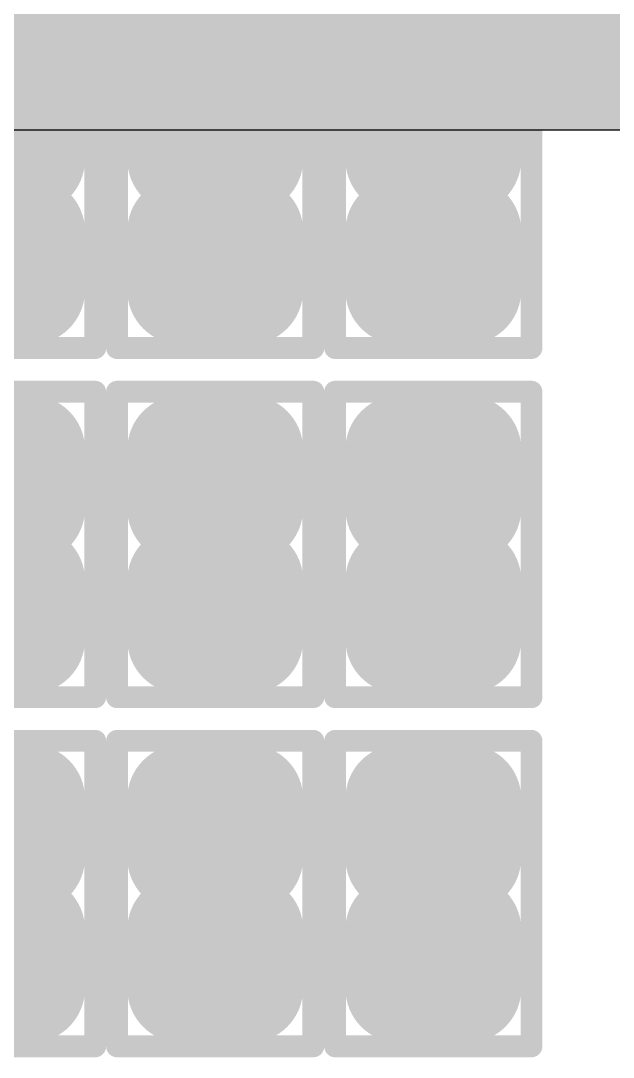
# Model space of a CAD drawing. Header units: millimetres. Extents: x 169 to 355, y 129 to 253.
# Drawn here: x 194.104 to 195.463, y 161.25 to 163.625 of the extents above; entities that cross this region are included whole.
import ezdxf

# ---------------------------------------------------------------- set-up
doc = ezdxf.new("R2010")
doc.units = ezdxf.units.MM
for name, color, linetype in [('BottomLayer', 5, 'Continuous'), ('BottomPaste', 16, 'Continuous'), ('BottomSolder', 6, 'Continuous'), ('InternalPlane1', 76, 'Continuous'), ('Mechanical1', 6, 'Continuous'), ('Mechanical15', 56, 'Continuous')]:
    doc.layers.add(name, color=color, linetype=linetype)

# ---------------------------------------------------------------- blocks, each defined once
blk = doc.blocks.new('R01005_B_849')
at = {"layer": 'BottomLayer', "const_width": 0.0225}
for points in [[(-0.2287, 0.0775, 1), (-0.2063, 0.0775, 1)], [(-0.0937, 0.0775, 1), (-0.0712, 0.0775, 1)], [(0.0712, 0.0775, 1), (0.0937, 0.0775, 1)], [(0.2063, 0.0775, 1), (0.2287, 0.0775, 1)], [(-0.2287, -0.0775, 1), (-0.2063, -0.0775, 1)], [(-0.0937, -0.0775, 1), (-0.0712, -0.0775, 1)], [(0.0712, -0.0775, 1), (0.0937, -0.0775, 1)], [(0.2063, -0.0775, 1), (0.2287, -0.0775, 1)]]:
    blk.add_lwpolyline(points, format="xyb", close=True, dxfattribs=at)
at = {"layer": 'BottomLayer'}
for points in [[(-0.0825, -0.1), (-0.0825, 0.1), (-0.2175, -0.1), (-0.2175, 0.1)], [(0.2175, -0.1), (0.2175, 0.1), (0.0825, -0.1), (0.0825, 0.1)], [(-0.06, -0.0775), (-0.06, 0.0775), (-0.24, -0.0775), (-0.24, 0.0775)], [(0.24, -0.0775), (0.24, 0.0775), (0.06, -0.0775), (0.06, 0.0775)]]:
    blk.add_solid(points, dxfattribs=at)
at = {"layer": 'BottomPaste', "const_width": 0.0225}
for points in [[(-0.2287, 0.0775, 1), (-0.2063, 0.0775, 1)], [(-0.0937, 0.0775, 1), (-0.0712, 0.0775, 1)], [(0.0712, 0.0775, 1), (0.0937, 0.0775, 1)], [(0.2063, 0.0775, 1), (0.2287, 0.0775, 1)], [(-0.2287, -0.0775, 1), (-0.2063, -0.0775, 1)], [(-0.0937, -0.0775, 1), (-0.0712, -0.0775, 1)], [(0.0712, -0.0775, 1), (0.0937, -0.0775, 1)], [(0.2063, -0.0775, 1), (0.2287, -0.0775, 1)]]:
    blk.add_lwpolyline(points, format="xyb", close=True, dxfattribs=at)
at = {"layer": 'BottomPaste'}
for points in [[(-0.0825, -0.1), (-0.0825, 0.1), (-0.2175, -0.1), (-0.2175, 0.1)], [(0.2175, -0.1), (0.2175, 0.1), (0.0825, -0.1), (0.0825, 0.1)], [(-0.06, -0.0775), (-0.06, 0.0775), (-0.24, -0.0775), (-0.24, 0.0775)], [(0.24, -0.0775), (0.24, 0.0775), (0.06, -0.0775), (0.06, 0.0775)]]:
    blk.add_solid(points, dxfattribs=at)
at = {"layer": 'BottomSolder', "const_width": 0.1241}
for points in [[(-0.2795, 0.0775, 1), (-0.1555, 0.0775, 1)], [(-0.1445, 0.0775, 1), (-0.0204, 0.0775, 1)], [(0.0204, 0.0775, 1), (0.1445, 0.0775, 1)], [(0.1555, 0.0775, 1), (0.2795, 0.0775, 1)], [(-0.2795, -0.0775, 1), (-0.1555, -0.0775, 1)], [(-0.1445, -0.0775, 1), (-0.0204, -0.0775, 1)], [(0.0204, -0.0775, 1), (0.1445, -0.0775, 1)], [(0.1555, -0.0775, 1), (0.2795, -0.0775, 1)]]:
    blk.add_lwpolyline(points, format="xyb", close=True, dxfattribs=at)
at = {"layer": 'BottomSolder'}
for points in [[(-0.0825, -0.2016), (-0.0825, 0.2016), (-0.2175, -0.2016), (-0.2175, 0.2016)], [(0.2175, -0.2016), (0.2175, 0.2016), (0.0825, -0.2016), (0.0825, 0.2016)], [(0.0416, -0.0775), (0.0416, 0.0775), (-0.3416, -0.0775), (-0.3416, 0.0775)], [(0.3416, -0.0775), (0.3416, 0.0775), (-0.0416, -0.0775), (-0.0416, 0.0775)]]:
    blk.add_solid(points, dxfattribs=at)
at = {"layer": 'Mechanical1', "const_width": 0.05}
for points in [[(-0.1999, 0.0999), (-0.1999, -0.1001)], [(-0.1999, 0.0999), (0.2001, 0.0999)], [(0.2001, 0.0999), (0.2001, -0.1001)], [(-0.1999, -0.1001), (0.2001, -0.1001)]]:
    blk.add_lwpolyline(points, dxfattribs=at)
at = {"layer": 'Mechanical1', "const_width": 0.025}
for points in [[(-0.2124, 0.0999, 1), (-0.1874, 0.0999, 1)], [(-0.2124, 0.0999, 1), (-0.1874, 0.0999, 1)], [(0.1876, 0.0999, 1), (0.2126, 0.0999, 1)], [(0.1876, 0.0999, 1), (0.2126, 0.0999, 1)], [(-0.2124, -0.1001, 1), (-0.1874, -0.1001, 1)], [(-0.2124, -0.1001, 1), (-0.1874, -0.1001, 1)], [(0.1876, -0.1001, 1), (0.2126, -0.1001, 1)], [(0.1876, -0.1001, 1), (0.2126, -0.1001, 1)]]:
    blk.add_lwpolyline(points, format="xyb", close=True, dxfattribs=at)
at = {"layer": 'Mechanical15', "const_width": 0.05}
for points in [[(-0.35, 0.225), (-0.35, -0.225)], [(-0.35, 0.225), (0.35, 0.225)], [(0.35, 0.225), (0.35, -0.225)], [(0, 0.125), (0, -0.125)], [(-0.15, 0), (0.15, 0)], [(-0.35, -0.225), (0.35, -0.225)]]:
    blk.add_lwpolyline(points, dxfattribs=at)
at = {"layer": 'Mechanical15', "const_width": 0.025}
for points in [[(-0.3625, 0.225, 1), (-0.3375, 0.225, 1)], [(-0.3625, 0.225, 1), (-0.3375, 0.225, 1)], [(0.3375, 0.225, 1), (0.3625, 0.225, 1)], [(0.3375, 0.225, 1), (0.3625, 0.225, 1)], [(-0.0125, 0.125, 1), (0.0125, 0.125, 1)], [(-0.1625, 0, 1), (-0.1375, 0, 1)], [(0.1375, 0, 1), (0.1625, 0, 1)], [(-0.0125, -0.125, 1), (0.0125, -0.125, 1)], [(-0.3625, -0.225, 1), (-0.3375, -0.225, 1)], [(-0.3625, -0.225, 1), (-0.3375, -0.225, 1)], [(0.3375, -0.225, 1), (0.3625, -0.225, 1)], [(0.3375, -0.225, 1), (0.3625, -0.225, 1)]]:
    blk.add_lwpolyline(points, format="xyb", close=True, dxfattribs=at)
blk = doc.blocks.new('R01005_B_857')
at = {"layer": 'BottomLayer', "const_width": 0.0225}
for points in [[(-0.2287, 0.0775, 1), (-0.2063, 0.0775, 1)], [(-0.0937, 0.0775, 1), (-0.0712, 0.0775, 1)], [(0.0712, 0.0775, 1), (0.0937, 0.0775, 1)], [(0.2063, 0.0775, 1), (0.2287, 0.0775, 1)], [(-0.2287, -0.0775, 1), (-0.2063, -0.0775, 1)], [(-0.0937, -0.0775, 1), (-0.0712, -0.0775, 1)], [(0.0712, -0.0775, 1), (0.0937, -0.0775, 1)], [(0.2063, -0.0775, 1), (0.2287, -0.0775, 1)]]:
    blk.add_lwpolyline(points, format="xyb", close=True, dxfattribs=at)
at = {"layer": 'BottomLayer'}
for points in [[(-0.0825, -0.1), (-0.0825, 0.1), (-0.2175, -0.1), (-0.2175, 0.1)], [(0.2175, -0.1), (0.2175, 0.1), (0.0825, -0.1), (0.0825, 0.1)], [(-0.06, -0.0775), (-0.06, 0.0775), (-0.24, -0.0775), (-0.24, 0.0775)], [(0.24, -0.0775), (0.24, 0.0775), (0.06, -0.0775), (0.06, 0.0775)]]:
    blk.add_solid(points, dxfattribs=at)
at = {"layer": 'BottomPaste', "const_width": 0.0225}
for points in [[(-0.2287, 0.0775, 1), (-0.2063, 0.0775, 1)], [(-0.0937, 0.0775, 1), (-0.0712, 0.0775, 1)], [(0.0712, 0.0775, 1), (0.0937, 0.0775, 1)], [(0.2063, 0.0775, 1), (0.2287, 0.0775, 1)], [(-0.2287, -0.0775, 1), (-0.2063, -0.0775, 1)], [(-0.0937, -0.0775, 1), (-0.0712, -0.0775, 1)], [(0.0712, -0.0775, 1), (0.0937, -0.0775, 1)], [(0.2063, -0.0775, 1), (0.2287, -0.0775, 1)]]:
    blk.add_lwpolyline(points, format="xyb", close=True, dxfattribs=at)
at = {"layer": 'BottomPaste'}
for points in [[(-0.0825, -0.1), (-0.0825, 0.1), (-0.2175, -0.1), (-0.2175, 0.1)], [(0.2175, -0.1), (0.2175, 0.1), (0.0825, -0.1), (0.0825, 0.1)], [(-0.06, -0.0775), (-0.06, 0.0775), (-0.24, -0.0775), (-0.24, 0.0775)], [(0.24, -0.0775), (0.24, 0.0775), (0.06, -0.0775), (0.06, 0.0775)]]:
    blk.add_solid(points, dxfattribs=at)
at = {"layer": 'BottomSolder', "const_width": 0.1241}
for points in [[(-0.2795, 0.0775, 1), (-0.1555, 0.0775, 1)], [(-0.1445, 0.0775, 1), (-0.0204, 0.0775, 1)], [(0.0204, 0.0775, 1), (0.1445, 0.0775, 1)], [(0.1555, 0.0775, 1), (0.2795, 0.0775, 1)], [(-0.2795, -0.0775, 1), (-0.1555, -0.0775, 1)], [(-0.1445, -0.0775, 1), (-0.0204, -0.0775, 1)], [(0.0204, -0.0775, 1), (0.1445, -0.0775, 1)], [(0.1555, -0.0775, 1), (0.2795, -0.0775, 1)]]:
    blk.add_lwpolyline(points, format="xyb", close=True, dxfattribs=at)
at = {"layer": 'BottomSolder'}
for points in [[(-0.0825, -0.2016), (-0.0825, 0.2016), (-0.2175, -0.2016), (-0.2175, 0.2016)], [(0.2175, -0.2016), (0.2175, 0.2016), (0.0825, -0.2016), (0.0825, 0.2016)], [(0.0416, -0.0775), (0.0416, 0.0775), (-0.3416, -0.0775), (-0.3416, 0.0775)], [(0.3416, -0.0775), (0.3416, 0.0775), (-0.0416, -0.0775), (-0.0416, 0.0775)]]:
    blk.add_solid(points, dxfattribs=at)
at = {"layer": 'Mechanical1', "const_width": 0.05}
for points in [[(-0.1999, 0.0999), (-0.1999, -0.1001)], [(-0.1999, 0.0999), (0.2001, 0.0999)], [(0.2001, 0.0999), (0.2001, -0.1001)], [(-0.1999, -0.1001), (0.2001, -0.1001)]]:
    blk.add_lwpolyline(points, dxfattribs=at)
at = {"layer": 'Mechanical1', "const_width": 0.025}
for points in [[(-0.2124, 0.0999, 1), (-0.1874, 0.0999, 1)], [(-0.2124, 0.0999, 1), (-0.1874, 0.0999, 1)], [(0.1876, 0.0999, 1), (0.2126, 0.0999, 1)], [(0.1876, 0.0999, 1), (0.2126, 0.0999, 1)], [(-0.2124, -0.1001, 1), (-0.1874, -0.1001, 1)], [(-0.2124, -0.1001, 1), (-0.1874, -0.1001, 1)], [(0.1876, -0.1001, 1), (0.2126, -0.1001, 1)], [(0.1876, -0.1001, 1), (0.2126, -0.1001, 1)]]:
    blk.add_lwpolyline(points, format="xyb", close=True, dxfattribs=at)
at = {"layer": 'Mechanical15', "const_width": 0.05}
for points in [[(-0.35, 0.225), (-0.35, -0.225)], [(-0.35, 0.225), (0.35, 0.225)], [(0.35, 0.225), (0.35, -0.225)], [(0, 0.125), (0, -0.125)], [(-0.15, 0), (0.15, 0)], [(-0.35, -0.225), (0.35, -0.225)]]:
    blk.add_lwpolyline(points, dxfattribs=at)
at = {"layer": 'Mechanical15', "const_width": 0.025}
for points in [[(-0.3625, 0.225, 1), (-0.3375, 0.225, 1)], [(-0.3625, 0.225, 1), (-0.3375, 0.225, 1)], [(0.3375, 0.225, 1), (0.3625, 0.225, 1)], [(0.3375, 0.225, 1), (0.3625, 0.225, 1)], [(-0.0125, 0.125, 1), (0.0125, 0.125, 1)], [(-0.1625, 0, 1), (-0.1375, 0, 1)], [(0.1375, 0, 1), (0.1625, 0, 1)], [(-0.0125, -0.125, 1), (0.0125, -0.125, 1)], [(-0.3625, -0.225, 1), (-0.3375, -0.225, 1)], [(-0.3625, -0.225, 1), (-0.3375, -0.225, 1)], [(0.3375, -0.225, 1), (0.3625, -0.225, 1)], [(0.3375, -0.225, 1), (0.3625, -0.225, 1)]]:
    blk.add_lwpolyline(points, format="xyb", close=True, dxfattribs=at)
blk = doc.blocks.new('R01005_B_873')
at = {"layer": 'BottomLayer', "const_width": 0.0225}
for points in [[(-0.2287, 0.0775, 1), (-0.2063, 0.0775, 1)], [(-0.0937, 0.0775, 1), (-0.0712, 0.0775, 1)], [(0.0712, 0.0775, 1), (0.0937, 0.0775, 1)], [(0.2063, 0.0775, 1), (0.2287, 0.0775, 1)], [(-0.2287, -0.0775, 1), (-0.2063, -0.0775, 1)], [(-0.0937, -0.0775, 1), (-0.0712, -0.0775, 1)], [(0.0712, -0.0775, 1), (0.0937, -0.0775, 1)], [(0.2063, -0.0775, 1), (0.2287, -0.0775, 1)]]:
    blk.add_lwpolyline(points, format="xyb", close=True, dxfattribs=at)
at = {"layer": 'BottomLayer'}
for points in [[(-0.0825, -0.1), (-0.0825, 0.1), (-0.2175, -0.1), (-0.2175, 0.1)], [(0.2175, -0.1), (0.2175, 0.1), (0.0825, -0.1), (0.0825, 0.1)], [(-0.06, -0.0775), (-0.06, 0.0775), (-0.24, -0.0775), (-0.24, 0.0775)], [(0.24, -0.0775), (0.24, 0.0775), (0.06, -0.0775), (0.06, 0.0775)]]:
    blk.add_solid(points, dxfattribs=at)
at = {"layer": 'BottomPaste', "const_width": 0.0225}
for points in [[(-0.2287, 0.0775, 1), (-0.2063, 0.0775, 1)], [(-0.0937, 0.0775, 1), (-0.0712, 0.0775, 1)], [(0.0712, 0.0775, 1), (0.0937, 0.0775, 1)], [(0.2063, 0.0775, 1), (0.2287, 0.0775, 1)], [(-0.2287, -0.0775, 1), (-0.2063, -0.0775, 1)], [(-0.0937, -0.0775, 1), (-0.0712, -0.0775, 1)], [(0.0712, -0.0775, 1), (0.0937, -0.0775, 1)], [(0.2063, -0.0775, 1), (0.2287, -0.0775, 1)]]:
    blk.add_lwpolyline(points, format="xyb", close=True, dxfattribs=at)
at = {"layer": 'BottomPaste'}
for points in [[(-0.0825, -0.1), (-0.0825, 0.1), (-0.2175, -0.1), (-0.2175, 0.1)], [(0.2175, -0.1), (0.2175, 0.1), (0.0825, -0.1), (0.0825, 0.1)], [(-0.06, -0.0775), (-0.06, 0.0775), (-0.24, -0.0775), (-0.24, 0.0775)], [(0.24, -0.0775), (0.24, 0.0775), (0.06, -0.0775), (0.06, 0.0775)]]:
    blk.add_solid(points, dxfattribs=at)
at = {"layer": 'BottomSolder', "const_width": 0.1241}
for points in [[(-0.2795, 0.0775, 1), (-0.1555, 0.0775, 1)], [(-0.1445, 0.0775, 1), (-0.0204, 0.0775, 1)], [(0.0204, 0.0775, 1), (0.1445, 0.0775, 1)], [(0.1555, 0.0775, 1), (0.2795, 0.0775, 1)], [(-0.2795, -0.0775, 1), (-0.1555, -0.0775, 1)], [(-0.1445, -0.0775, 1), (-0.0204, -0.0775, 1)], [(0.0204, -0.0775, 1), (0.1445, -0.0775, 1)], [(0.1555, -0.0775, 1), (0.2795, -0.0775, 1)]]:
    blk.add_lwpolyline(points, format="xyb", close=True, dxfattribs=at)
at = {"layer": 'BottomSolder'}
for points in [[(-0.0825, -0.2016), (-0.0825, 0.2016), (-0.2175, -0.2016), (-0.2175, 0.2016)], [(0.2175, -0.2016), (0.2175, 0.2016), (0.0825, -0.2016), (0.0825, 0.2016)], [(0.0416, -0.0775), (0.0416, 0.0775), (-0.3416, -0.0775), (-0.3416, 0.0775)], [(0.3416, -0.0775), (0.3416, 0.0775), (-0.0416, -0.0775), (-0.0416, 0.0775)]]:
    blk.add_solid(points, dxfattribs=at)
at = {"layer": 'Mechanical1', "const_width": 0.05}
for points in [[(-0.1999, 0.0999), (-0.1999, -0.1001)], [(-0.1999, 0.0999), (0.2001, 0.0999)], [(0.2001, 0.0999), (0.2001, -0.1001)], [(-0.1999, -0.1001), (0.2001, -0.1001)]]:
    blk.add_lwpolyline(points, dxfattribs=at)
at = {"layer": 'Mechanical1', "const_width": 0.025}
for points in [[(-0.2124, 0.0999, 1), (-0.1874, 0.0999, 1)], [(-0.2124, 0.0999, 1), (-0.1874, 0.0999, 1)], [(0.1876, 0.0999, 1), (0.2126, 0.0999, 1)], [(0.1876, 0.0999, 1), (0.2126, 0.0999, 1)], [(-0.2124, -0.1001, 1), (-0.1874, -0.1001, 1)], [(-0.2124, -0.1001, 1), (-0.1874, -0.1001, 1)], [(0.1876, -0.1001, 1), (0.2126, -0.1001, 1)], [(0.1876, -0.1001, 1), (0.2126, -0.1001, 1)]]:
    blk.add_lwpolyline(points, format="xyb", close=True, dxfattribs=at)
at = {"layer": 'Mechanical15', "const_width": 0.05}
for points in [[(-0.35, 0.225), (-0.35, -0.225)], [(-0.35, 0.225), (0.35, 0.225)], [(0.35, 0.225), (0.35, -0.225)], [(0, 0.125), (0, -0.125)], [(-0.15, 0), (0.15, 0)], [(-0.35, -0.225), (0.35, -0.225)]]:
    blk.add_lwpolyline(points, dxfattribs=at)
at = {"layer": 'Mechanical15', "const_width": 0.025}
for points in [[(-0.3625, 0.225, 1), (-0.3375, 0.225, 1)], [(-0.3625, 0.225, 1), (-0.3375, 0.225, 1)], [(0.3375, 0.225, 1), (0.3625, 0.225, 1)], [(0.3375, 0.225, 1), (0.3625, 0.225, 1)], [(-0.0125, 0.125, 1), (0.0125, 0.125, 1)], [(-0.1625, 0, 1), (-0.1375, 0, 1)], [(0.1375, 0, 1), (0.1625, 0, 1)], [(-0.0125, -0.125, 1), (0.0125, -0.125, 1)], [(-0.3625, -0.225, 1), (-0.3375, -0.225, 1)], [(-0.3625, -0.225, 1), (-0.3375, -0.225, 1)], [(0.3375, -0.225, 1), (0.3625, -0.225, 1)], [(0.3375, -0.225, 1), (0.3625, -0.225, 1)]]:
    blk.add_lwpolyline(points, format="xyb", close=True, dxfattribs=at)
blk = doc.blocks.new('R01005_B_905')
at = {"layer": 'BottomLayer', "const_width": 0.0225}
for points in [[(-0.2287, 0.0775, 1), (-0.2063, 0.0775, 1)], [(-0.0937, 0.0775, 1), (-0.0712, 0.0775, 1)], [(0.0712, 0.0775, 1), (0.0937, 0.0775, 1)], [(0.2063, 0.0775, 1), (0.2287, 0.0775, 1)], [(-0.2287, -0.0775, 1), (-0.2063, -0.0775, 1)], [(-0.0937, -0.0775, 1), (-0.0712, -0.0775, 1)], [(0.0712, -0.0775, 1), (0.0937, -0.0775, 1)], [(0.2063, -0.0775, 1), (0.2287, -0.0775, 1)]]:
    blk.add_lwpolyline(points, format="xyb", close=True, dxfattribs=at)
at = {"layer": 'BottomLayer'}
for points in [[(-0.0825, -0.1), (-0.0825, 0.1), (-0.2175, -0.1), (-0.2175, 0.1)], [(0.2175, -0.1), (0.2175, 0.1), (0.0825, -0.1), (0.0825, 0.1)], [(-0.06, -0.0775), (-0.06, 0.0775), (-0.24, -0.0775), (-0.24, 0.0775)], [(0.24, -0.0775), (0.24, 0.0775), (0.06, -0.0775), (0.06, 0.0775)]]:
    blk.add_solid(points, dxfattribs=at)
at = {"layer": 'BottomPaste', "const_width": 0.0225}
for points in [[(-0.2287, 0.0775, 1), (-0.2063, 0.0775, 1)], [(-0.0937, 0.0775, 1), (-0.0712, 0.0775, 1)], [(0.0712, 0.0775, 1), (0.0937, 0.0775, 1)], [(0.2063, 0.0775, 1), (0.2287, 0.0775, 1)], [(-0.2287, -0.0775, 1), (-0.2063, -0.0775, 1)], [(-0.0937, -0.0775, 1), (-0.0712, -0.0775, 1)], [(0.0712, -0.0775, 1), (0.0937, -0.0775, 1)], [(0.2063, -0.0775, 1), (0.2287, -0.0775, 1)]]:
    blk.add_lwpolyline(points, format="xyb", close=True, dxfattribs=at)
at = {"layer": 'BottomPaste'}
for points in [[(-0.0825, -0.1), (-0.0825, 0.1), (-0.2175, -0.1), (-0.2175, 0.1)], [(0.2175, -0.1), (0.2175, 0.1), (0.0825, -0.1), (0.0825, 0.1)], [(-0.06, -0.0775), (-0.06, 0.0775), (-0.24, -0.0775), (-0.24, 0.0775)], [(0.24, -0.0775), (0.24, 0.0775), (0.06, -0.0775), (0.06, 0.0775)]]:
    blk.add_solid(points, dxfattribs=at)
at = {"layer": 'BottomSolder', "const_width": 0.1241}
for points in [[(-0.2795, 0.0775, 1), (-0.1555, 0.0775, 1)], [(-0.1445, 0.0775, 1), (-0.0204, 0.0775, 1)], [(0.0204, 0.0775, 1), (0.1445, 0.0775, 1)], [(0.1555, 0.0775, 1), (0.2795, 0.0775, 1)], [(-0.2795, -0.0775, 1), (-0.1555, -0.0775, 1)], [(-0.1445, -0.0775, 1), (-0.0204, -0.0775, 1)], [(0.0204, -0.0775, 1), (0.1445, -0.0775, 1)], [(0.1555, -0.0775, 1), (0.2795, -0.0775, 1)]]:
    blk.add_lwpolyline(points, format="xyb", close=True, dxfattribs=at)
at = {"layer": 'BottomSolder'}
for points in [[(-0.0825, -0.2016), (-0.0825, 0.2016), (-0.2175, -0.2016), (-0.2175, 0.2016)], [(0.2175, -0.2016), (0.2175, 0.2016), (0.0825, -0.2016), (0.0825, 0.2016)], [(0.0416, -0.0775), (0.0416, 0.0775), (-0.3416, -0.0775), (-0.3416, 0.0775)], [(0.3416, -0.0775), (0.3416, 0.0775), (-0.0416, -0.0775), (-0.0416, 0.0775)]]:
    blk.add_solid(points, dxfattribs=at)
at = {"layer": 'Mechanical1', "const_width": 0.05}
for points in [[(-0.1999, 0.0999), (-0.1999, -0.1001)], [(-0.1999, 0.0999), (0.2001, 0.0999)], [(0.2001, 0.0999), (0.2001, -0.1001)], [(-0.1999, -0.1001), (0.2001, -0.1001)]]:
    blk.add_lwpolyline(points, dxfattribs=at)
at = {"layer": 'Mechanical1', "const_width": 0.025}
for points in [[(-0.2124, 0.0999, 1), (-0.1874, 0.0999, 1)], [(-0.2124, 0.0999, 1), (-0.1874, 0.0999, 1)], [(0.1876, 0.0999, 1), (0.2126, 0.0999, 1)], [(0.1876, 0.0999, 1), (0.2126, 0.0999, 1)], [(-0.2124, -0.1001, 1), (-0.1874, -0.1001, 1)], [(-0.2124, -0.1001, 1), (-0.1874, -0.1001, 1)], [(0.1876, -0.1001, 1), (0.2126, -0.1001, 1)], [(0.1876, -0.1001, 1), (0.2126, -0.1001, 1)]]:
    blk.add_lwpolyline(points, format="xyb", close=True, dxfattribs=at)
at = {"layer": 'Mechanical15', "const_width": 0.05}
for points in [[(-0.35, 0.225), (-0.35, -0.225)], [(-0.35, 0.225), (0.35, 0.225)], [(0.35, 0.225), (0.35, -0.225)], [(0, 0.125), (0, -0.125)], [(-0.15, 0), (0.15, 0)], [(-0.35, -0.225), (0.35, -0.225)]]:
    blk.add_lwpolyline(points, dxfattribs=at)
at = {"layer": 'Mechanical15', "const_width": 0.025}
for points in [[(-0.3625, 0.225, 1), (-0.3375, 0.225, 1)], [(-0.3625, 0.225, 1), (-0.3375, 0.225, 1)], [(0.3375, 0.225, 1), (0.3625, 0.225, 1)], [(0.3375, 0.225, 1), (0.3625, 0.225, 1)], [(-0.0125, 0.125, 1), (0.0125, 0.125, 1)], [(-0.1625, 0, 1), (-0.1375, 0, 1)], [(0.1375, 0, 1), (0.1625, 0, 1)], [(-0.0125, -0.125, 1), (0.0125, -0.125, 1)], [(-0.3625, -0.225, 1), (-0.3375, -0.225, 1)], [(-0.3625, -0.225, 1), (-0.3375, -0.225, 1)], [(0.3375, -0.225, 1), (0.3625, -0.225, 1)], [(0.3375, -0.225, 1), (0.3625, -0.225, 1)]]:
    blk.add_lwpolyline(points, format="xyb", close=True, dxfattribs=at)
blk = doc.blocks.new('R01005_B_906')
at = {"layer": 'BottomLayer', "const_width": 0.0225}
for points in [[(-0.2287, 0.0775, 1), (-0.2063, 0.0775, 1)], [(-0.0937, 0.0775, 1), (-0.0712, 0.0775, 1)], [(0.0712, 0.0775, 1), (0.0937, 0.0775, 1)], [(0.2063, 0.0775, 1), (0.2287, 0.0775, 1)], [(-0.2287, -0.0775, 1), (-0.2063, -0.0775, 1)], [(-0.0937, -0.0775, 1), (-0.0712, -0.0775, 1)], [(0.0712, -0.0775, 1), (0.0937, -0.0775, 1)], [(0.2063, -0.0775, 1), (0.2287, -0.0775, 1)]]:
    blk.add_lwpolyline(points, format="xyb", close=True, dxfattribs=at)
at = {"layer": 'BottomLayer'}
for points in [[(-0.0825, -0.1), (-0.0825, 0.1), (-0.2175, -0.1), (-0.2175, 0.1)], [(0.2175, -0.1), (0.2175, 0.1), (0.0825, -0.1), (0.0825, 0.1)], [(-0.06, -0.0775), (-0.06, 0.0775), (-0.24, -0.0775), (-0.24, 0.0775)], [(0.24, -0.0775), (0.24, 0.0775), (0.06, -0.0775), (0.06, 0.0775)]]:
    blk.add_solid(points, dxfattribs=at)
at = {"layer": 'BottomPaste', "const_width": 0.0225}
for points in [[(-0.2287, 0.0775, 1), (-0.2063, 0.0775, 1)], [(-0.0937, 0.0775, 1), (-0.0712, 0.0775, 1)], [(0.0712, 0.0775, 1), (0.0937, 0.0775, 1)], [(0.2063, 0.0775, 1), (0.2287, 0.0775, 1)], [(-0.2287, -0.0775, 1), (-0.2063, -0.0775, 1)], [(-0.0937, -0.0775, 1), (-0.0712, -0.0775, 1)], [(0.0712, -0.0775, 1), (0.0937, -0.0775, 1)], [(0.2063, -0.0775, 1), (0.2287, -0.0775, 1)]]:
    blk.add_lwpolyline(points, format="xyb", close=True, dxfattribs=at)
at = {"layer": 'BottomPaste'}
for points in [[(-0.0825, -0.1), (-0.0825, 0.1), (-0.2175, -0.1), (-0.2175, 0.1)], [(0.2175, -0.1), (0.2175, 0.1), (0.0825, -0.1), (0.0825, 0.1)], [(-0.06, -0.0775), (-0.06, 0.0775), (-0.24, -0.0775), (-0.24, 0.0775)], [(0.24, -0.0775), (0.24, 0.0775), (0.06, -0.0775), (0.06, 0.0775)]]:
    blk.add_solid(points, dxfattribs=at)
at = {"layer": 'BottomSolder', "const_width": 0.1241}
for points in [[(-0.2795, 0.0775, 1), (-0.1555, 0.0775, 1)], [(-0.1445, 0.0775, 1), (-0.0204, 0.0775, 1)], [(0.0204, 0.0775, 1), (0.1445, 0.0775, 1)], [(0.1555, 0.0775, 1), (0.2795, 0.0775, 1)], [(-0.2795, -0.0775, 1), (-0.1555, -0.0775, 1)], [(-0.1445, -0.0775, 1), (-0.0204, -0.0775, 1)], [(0.0204, -0.0775, 1), (0.1445, -0.0775, 1)], [(0.1555, -0.0775, 1), (0.2795, -0.0775, 1)]]:
    blk.add_lwpolyline(points, format="xyb", close=True, dxfattribs=at)
at = {"layer": 'BottomSolder'}
for points in [[(-0.0825, -0.2016), (-0.0825, 0.2016), (-0.2175, -0.2016), (-0.2175, 0.2016)], [(0.2175, -0.2016), (0.2175, 0.2016), (0.0825, -0.2016), (0.0825, 0.2016)], [(0.0416, -0.0775), (0.0416, 0.0775), (-0.3416, -0.0775), (-0.3416, 0.0775)], [(0.3416, -0.0775), (0.3416, 0.0775), (-0.0416, -0.0775), (-0.0416, 0.0775)]]:
    blk.add_solid(points, dxfattribs=at)
at = {"layer": 'Mechanical1', "const_width": 0.05}
for points in [[(-0.1999, 0.0999), (-0.1999, -0.1001)], [(-0.1999, 0.0999), (0.2001, 0.0999)], [(0.2001, 0.0999), (0.2001, -0.1001)], [(-0.1999, -0.1001), (0.2001, -0.1001)]]:
    blk.add_lwpolyline(points, dxfattribs=at)
at = {"layer": 'Mechanical1', "const_width": 0.025}
for points in [[(-0.2124, 0.0999, 1), (-0.1874, 0.0999, 1)], [(-0.2124, 0.0999, 1), (-0.1874, 0.0999, 1)], [(0.1876, 0.0999, 1), (0.2126, 0.0999, 1)], [(0.1876, 0.0999, 1), (0.2126, 0.0999, 1)], [(-0.2124, -0.1001, 1), (-0.1874, -0.1001, 1)], [(-0.2124, -0.1001, 1), (-0.1874, -0.1001, 1)], [(0.1876, -0.1001, 1), (0.2126, -0.1001, 1)], [(0.1876, -0.1001, 1), (0.2126, -0.1001, 1)]]:
    blk.add_lwpolyline(points, format="xyb", close=True, dxfattribs=at)
at = {"layer": 'Mechanical15', "const_width": 0.05}
for points in [[(-0.35, 0.225), (-0.35, -0.225)], [(-0.35, 0.225), (0.35, 0.225)], [(0.35, 0.225), (0.35, -0.225)], [(0, 0.125), (0, -0.125)], [(-0.15, 0), (0.15, 0)], [(-0.35, -0.225), (0.35, -0.225)]]:
    blk.add_lwpolyline(points, dxfattribs=at)
at = {"layer": 'Mechanical15', "const_width": 0.025}
for points in [[(-0.3625, 0.225, 1), (-0.3375, 0.225, 1)], [(-0.3625, 0.225, 1), (-0.3375, 0.225, 1)], [(0.3375, 0.225, 1), (0.3625, 0.225, 1)], [(0.3375, 0.225, 1), (0.3625, 0.225, 1)], [(-0.0125, 0.125, 1), (0.0125, 0.125, 1)], [(-0.1625, 0, 1), (-0.1375, 0, 1)], [(0.1375, 0, 1), (0.1625, 0, 1)], [(-0.0125, -0.125, 1), (0.0125, -0.125, 1)], [(-0.3625, -0.225, 1), (-0.3375, -0.225, 1)], [(-0.3625, -0.225, 1), (-0.3375, -0.225, 1)], [(0.3375, -0.225, 1), (0.3625, -0.225, 1)], [(0.3375, -0.225, 1), (0.3625, -0.225, 1)]]:
    blk.add_lwpolyline(points, format="xyb", close=True, dxfattribs=at)
blk = doc.blocks.new('R01005_B_920')
at = {"layer": 'BottomLayer', "const_width": 0.0225}
for points in [[(-0.2287, 0.0775, 1), (-0.2063, 0.0775, 1)], [(-0.0937, 0.0775, 1), (-0.0712, 0.0775, 1)], [(0.0712, 0.0775, 1), (0.0937, 0.0775, 1)], [(0.2063, 0.0775, 1), (0.2287, 0.0775, 1)], [(-0.2287, -0.0775, 1), (-0.2063, -0.0775, 1)], [(-0.0937, -0.0775, 1), (-0.0712, -0.0775, 1)], [(0.0712, -0.0775, 1), (0.0937, -0.0775, 1)], [(0.2063, -0.0775, 1), (0.2287, -0.0775, 1)]]:
    blk.add_lwpolyline(points, format="xyb", close=True, dxfattribs=at)
at = {"layer": 'BottomLayer'}
for points in [[(-0.0825, -0.1), (-0.0825, 0.1), (-0.2175, -0.1), (-0.2175, 0.1)], [(0.2175, -0.1), (0.2175, 0.1), (0.0825, -0.1), (0.0825, 0.1)], [(-0.06, -0.0775), (-0.06, 0.0775), (-0.24, -0.0775), (-0.24, 0.0775)], [(0.24, -0.0775), (0.24, 0.0775), (0.06, -0.0775), (0.06, 0.0775)]]:
    blk.add_solid(points, dxfattribs=at)
at = {"layer": 'BottomPaste', "const_width": 0.0225}
for points in [[(-0.2287, 0.0775, 1), (-0.2063, 0.0775, 1)], [(-0.0937, 0.0775, 1), (-0.0712, 0.0775, 1)], [(0.0712, 0.0775, 1), (0.0937, 0.0775, 1)], [(0.2063, 0.0775, 1), (0.2287, 0.0775, 1)], [(-0.2287, -0.0775, 1), (-0.2063, -0.0775, 1)], [(-0.0937, -0.0775, 1), (-0.0712, -0.0775, 1)], [(0.0712, -0.0775, 1), (0.0937, -0.0775, 1)], [(0.2063, -0.0775, 1), (0.2287, -0.0775, 1)]]:
    blk.add_lwpolyline(points, format="xyb", close=True, dxfattribs=at)
at = {"layer": 'BottomPaste'}
for points in [[(-0.0825, -0.1), (-0.0825, 0.1), (-0.2175, -0.1), (-0.2175, 0.1)], [(0.2175, -0.1), (0.2175, 0.1), (0.0825, -0.1), (0.0825, 0.1)], [(-0.06, -0.0775), (-0.06, 0.0775), (-0.24, -0.0775), (-0.24, 0.0775)], [(0.24, -0.0775), (0.24, 0.0775), (0.06, -0.0775), (0.06, 0.0775)]]:
    blk.add_solid(points, dxfattribs=at)
at = {"layer": 'BottomSolder', "const_width": 0.1241}
for points in [[(-0.2795, 0.0775, 1), (-0.1555, 0.0775, 1)], [(-0.1445, 0.0775, 1), (-0.0204, 0.0775, 1)], [(0.0204, 0.0775, 1), (0.1445, 0.0775, 1)], [(0.1555, 0.0775, 1), (0.2795, 0.0775, 1)], [(-0.2795, -0.0775, 1), (-0.1555, -0.0775, 1)], [(-0.1445, -0.0775, 1), (-0.0204, -0.0775, 1)], [(0.0204, -0.0775, 1), (0.1445, -0.0775, 1)], [(0.1555, -0.0775, 1), (0.2795, -0.0775, 1)]]:
    blk.add_lwpolyline(points, format="xyb", close=True, dxfattribs=at)
at = {"layer": 'BottomSolder'}
for points in [[(-0.0825, -0.2016), (-0.0825, 0.2016), (-0.2175, -0.2016), (-0.2175, 0.2016)], [(0.2175, -0.2016), (0.2175, 0.2016), (0.0825, -0.2016), (0.0825, 0.2016)], [(0.0416, -0.0775), (0.0416, 0.0775), (-0.3416, -0.0775), (-0.3416, 0.0775)], [(0.3416, -0.0775), (0.3416, 0.0775), (-0.0416, -0.0775), (-0.0416, 0.0775)]]:
    blk.add_solid(points, dxfattribs=at)
at = {"layer": 'Mechanical1', "const_width": 0.05}
for points in [[(-0.1999, 0.0999), (-0.1999, -0.1001)], [(-0.1999, 0.0999), (0.2001, 0.0999)], [(0.2001, 0.0999), (0.2001, -0.1001)], [(-0.1999, -0.1001), (0.2001, -0.1001)]]:
    blk.add_lwpolyline(points, dxfattribs=at)
at = {"layer": 'Mechanical1', "const_width": 0.025}
for points in [[(-0.2124, 0.0999, 1), (-0.1874, 0.0999, 1)], [(-0.2124, 0.0999, 1), (-0.1874, 0.0999, 1)], [(0.1876, 0.0999, 1), (0.2126, 0.0999, 1)], [(0.1876, 0.0999, 1), (0.2126, 0.0999, 1)], [(-0.2124, -0.1001, 1), (-0.1874, -0.1001, 1)], [(-0.2124, -0.1001, 1), (-0.1874, -0.1001, 1)], [(0.1876, -0.1001, 1), (0.2126, -0.1001, 1)], [(0.1876, -0.1001, 1), (0.2126, -0.1001, 1)]]:
    blk.add_lwpolyline(points, format="xyb", close=True, dxfattribs=at)
at = {"layer": 'Mechanical15', "const_width": 0.05}
for points in [[(-0.35, 0.225), (-0.35, -0.225)], [(-0.35, 0.225), (0.35, 0.225)], [(0.35, 0.225), (0.35, -0.225)], [(0, 0.125), (0, -0.125)], [(-0.15, 0), (0.15, 0)], [(-0.35, -0.225), (0.35, -0.225)]]:
    blk.add_lwpolyline(points, dxfattribs=at)
at = {"layer": 'Mechanical15', "const_width": 0.025}
for points in [[(-0.3625, 0.225, 1), (-0.3375, 0.225, 1)], [(-0.3625, 0.225, 1), (-0.3375, 0.225, 1)], [(0.3375, 0.225, 1), (0.3625, 0.225, 1)], [(0.3375, 0.225, 1), (0.3625, 0.225, 1)], [(-0.0125, 0.125, 1), (0.0125, 0.125, 1)], [(-0.1625, 0, 1), (-0.1375, 0, 1)], [(0.1375, 0, 1), (0.1625, 0, 1)], [(-0.0125, -0.125, 1), (0.0125, -0.125, 1)], [(-0.3625, -0.225, 1), (-0.3375, -0.225, 1)], [(-0.3625, -0.225, 1), (-0.3375, -0.225, 1)], [(0.3375, -0.225, 1), (0.3625, -0.225, 1)], [(0.3375, -0.225, 1), (0.3625, -0.225, 1)]]:
    blk.add_lwpolyline(points, format="xyb", close=True, dxfattribs=at)
blk = doc.blocks.new('R01005_B_925')
at = {"layer": 'BottomLayer', "const_width": 0.0225}
for points in [[(-0.2287, 0.0775, 1), (-0.2063, 0.0775, 1)], [(-0.0937, 0.0775, 1), (-0.0712, 0.0775, 1)], [(0.0712, 0.0775, 1), (0.0937, 0.0775, 1)], [(0.2063, 0.0775, 1), (0.2287, 0.0775, 1)], [(-0.2287, -0.0775, 1), (-0.2063, -0.0775, 1)], [(-0.0937, -0.0775, 1), (-0.0712, -0.0775, 1)], [(0.0712, -0.0775, 1), (0.0937, -0.0775, 1)], [(0.2063, -0.0775, 1), (0.2287, -0.0775, 1)]]:
    blk.add_lwpolyline(points, format="xyb", close=True, dxfattribs=at)
at = {"layer": 'BottomLayer'}
for points in [[(-0.0825, -0.1), (-0.0825, 0.1), (-0.2175, -0.1), (-0.2175, 0.1)], [(0.2175, -0.1), (0.2175, 0.1), (0.0825, -0.1), (0.0825, 0.1)], [(-0.06, -0.0775), (-0.06, 0.0775), (-0.24, -0.0775), (-0.24, 0.0775)], [(0.24, -0.0775), (0.24, 0.0775), (0.06, -0.0775), (0.06, 0.0775)]]:
    blk.add_solid(points, dxfattribs=at)
at = {"layer": 'BottomPaste', "const_width": 0.0225}
for points in [[(-0.2287, 0.0775, 1), (-0.2063, 0.0775, 1)], [(-0.0937, 0.0775, 1), (-0.0712, 0.0775, 1)], [(0.0712, 0.0775, 1), (0.0937, 0.0775, 1)], [(0.2063, 0.0775, 1), (0.2287, 0.0775, 1)], [(-0.2287, -0.0775, 1), (-0.2063, -0.0775, 1)], [(-0.0937, -0.0775, 1), (-0.0712, -0.0775, 1)], [(0.0712, -0.0775, 1), (0.0937, -0.0775, 1)], [(0.2063, -0.0775, 1), (0.2287, -0.0775, 1)]]:
    blk.add_lwpolyline(points, format="xyb", close=True, dxfattribs=at)
at = {"layer": 'BottomPaste'}
for points in [[(-0.0825, -0.1), (-0.0825, 0.1), (-0.2175, -0.1), (-0.2175, 0.1)], [(0.2175, -0.1), (0.2175, 0.1), (0.0825, -0.1), (0.0825, 0.1)], [(-0.06, -0.0775), (-0.06, 0.0775), (-0.24, -0.0775), (-0.24, 0.0775)], [(0.24, -0.0775), (0.24, 0.0775), (0.06, -0.0775), (0.06, 0.0775)]]:
    blk.add_solid(points, dxfattribs=at)
at = {"layer": 'BottomSolder', "const_width": 0.1241}
for points in [[(-0.2795, 0.0775, 1), (-0.1555, 0.0775, 1)], [(-0.1445, 0.0775, 1), (-0.0204, 0.0775, 1)], [(0.0204, 0.0775, 1), (0.1445, 0.0775, 1)], [(0.1555, 0.0775, 1), (0.2795, 0.0775, 1)], [(-0.2795, -0.0775, 1), (-0.1555, -0.0775, 1)], [(-0.1445, -0.0775, 1), (-0.0204, -0.0775, 1)], [(0.0204, -0.0775, 1), (0.1445, -0.0775, 1)], [(0.1555, -0.0775, 1), (0.2795, -0.0775, 1)]]:
    blk.add_lwpolyline(points, format="xyb", close=True, dxfattribs=at)
at = {"layer": 'BottomSolder'}
for points in [[(-0.0825, -0.2016), (-0.0825, 0.2016), (-0.2175, -0.2016), (-0.2175, 0.2016)], [(0.2175, -0.2016), (0.2175, 0.2016), (0.0825, -0.2016), (0.0825, 0.2016)], [(0.0416, -0.0775), (0.0416, 0.0775), (-0.3416, -0.0775), (-0.3416, 0.0775)], [(0.3416, -0.0775), (0.3416, 0.0775), (-0.0416, -0.0775), (-0.0416, 0.0775)]]:
    blk.add_solid(points, dxfattribs=at)
at = {"layer": 'Mechanical1', "const_width": 0.05}
for points in [[(-0.1999, 0.0999), (-0.1999, -0.1001)], [(-0.1999, 0.0999), (0.2001, 0.0999)], [(0.2001, 0.0999), (0.2001, -0.1001)], [(-0.1999, -0.1001), (0.2001, -0.1001)]]:
    blk.add_lwpolyline(points, dxfattribs=at)
at = {"layer": 'Mechanical1', "const_width": 0.025}
for points in [[(-0.2124, 0.0999, 1), (-0.1874, 0.0999, 1)], [(-0.2124, 0.0999, 1), (-0.1874, 0.0999, 1)], [(0.1876, 0.0999, 1), (0.2126, 0.0999, 1)], [(0.1876, 0.0999, 1), (0.2126, 0.0999, 1)], [(-0.2124, -0.1001, 1), (-0.1874, -0.1001, 1)], [(-0.2124, -0.1001, 1), (-0.1874, -0.1001, 1)], [(0.1876, -0.1001, 1), (0.2126, -0.1001, 1)], [(0.1876, -0.1001, 1), (0.2126, -0.1001, 1)]]:
    blk.add_lwpolyline(points, format="xyb", close=True, dxfattribs=at)
at = {"layer": 'Mechanical15', "const_width": 0.05}
for points in [[(-0.35, 0.225), (-0.35, -0.225)], [(-0.35, 0.225), (0.35, 0.225)], [(0.35, 0.225), (0.35, -0.225)], [(0, 0.125), (0, -0.125)], [(-0.15, 0), (0.15, 0)], [(-0.35, -0.225), (0.35, -0.225)]]:
    blk.add_lwpolyline(points, dxfattribs=at)
at = {"layer": 'Mechanical15', "const_width": 0.025}
for points in [[(-0.3625, 0.225, 1), (-0.3375, 0.225, 1)], [(-0.3625, 0.225, 1), (-0.3375, 0.225, 1)], [(0.3375, 0.225, 1), (0.3625, 0.225, 1)], [(0.3375, 0.225, 1), (0.3625, 0.225, 1)], [(-0.0125, 0.125, 1), (0.0125, 0.125, 1)], [(-0.1625, 0, 1), (-0.1375, 0, 1)], [(0.1375, 0, 1), (0.1625, 0, 1)], [(-0.0125, -0.125, 1), (0.0125, -0.125, 1)], [(-0.3625, -0.225, 1), (-0.3375, -0.225, 1)], [(-0.3625, -0.225, 1), (-0.3375, -0.225, 1)], [(0.3375, -0.225, 1), (0.3625, -0.225, 1)], [(0.3375, -0.225, 1), (0.3625, -0.225, 1)]]:
    blk.add_lwpolyline(points, format="xyb", close=True, dxfattribs=at)
blk = doc.blocks.new('R01005_B_926')
at = {"layer": 'BottomLayer', "const_width": 0.0225}
for points in [[(-0.2287, 0.0775, 1), (-0.2063, 0.0775, 1)], [(-0.0937, 0.0775, 1), (-0.0712, 0.0775, 1)], [(0.0712, 0.0775, 1), (0.0937, 0.0775, 1)], [(0.2063, 0.0775, 1), (0.2287, 0.0775, 1)], [(-0.2287, -0.0775, 1), (-0.2063, -0.0775, 1)], [(-0.0937, -0.0775, 1), (-0.0712, -0.0775, 1)], [(0.0712, -0.0775, 1), (0.0937, -0.0775, 1)], [(0.2063, -0.0775, 1), (0.2287, -0.0775, 1)]]:
    blk.add_lwpolyline(points, format="xyb", close=True, dxfattribs=at)
at = {"layer": 'BottomLayer'}
for points in [[(-0.0825, -0.1), (-0.0825, 0.1), (-0.2175, -0.1), (-0.2175, 0.1)], [(0.2175, -0.1), (0.2175, 0.1), (0.0825, -0.1), (0.0825, 0.1)], [(-0.06, -0.0775), (-0.06, 0.0775), (-0.24, -0.0775), (-0.24, 0.0775)], [(0.24, -0.0775), (0.24, 0.0775), (0.06, -0.0775), (0.06, 0.0775)]]:
    blk.add_solid(points, dxfattribs=at)
at = {"layer": 'BottomPaste', "const_width": 0.0225}
for points in [[(-0.2287, 0.0775, 1), (-0.2063, 0.0775, 1)], [(-0.0937, 0.0775, 1), (-0.0712, 0.0775, 1)], [(0.0712, 0.0775, 1), (0.0937, 0.0775, 1)], [(0.2063, 0.0775, 1), (0.2287, 0.0775, 1)], [(-0.2287, -0.0775, 1), (-0.2063, -0.0775, 1)], [(-0.0937, -0.0775, 1), (-0.0712, -0.0775, 1)], [(0.0712, -0.0775, 1), (0.0937, -0.0775, 1)], [(0.2063, -0.0775, 1), (0.2287, -0.0775, 1)]]:
    blk.add_lwpolyline(points, format="xyb", close=True, dxfattribs=at)
at = {"layer": 'BottomPaste'}
for points in [[(-0.0825, -0.1), (-0.0825, 0.1), (-0.2175, -0.1), (-0.2175, 0.1)], [(0.2175, -0.1), (0.2175, 0.1), (0.0825, -0.1), (0.0825, 0.1)], [(-0.06, -0.0775), (-0.06, 0.0775), (-0.24, -0.0775), (-0.24, 0.0775)], [(0.24, -0.0775), (0.24, 0.0775), (0.06, -0.0775), (0.06, 0.0775)]]:
    blk.add_solid(points, dxfattribs=at)
at = {"layer": 'BottomSolder', "const_width": 0.1241}
for points in [[(-0.2795, 0.0775, 1), (-0.1555, 0.0775, 1)], [(-0.1445, 0.0775, 1), (-0.0204, 0.0775, 1)], [(0.0204, 0.0775, 1), (0.1445, 0.0775, 1)], [(0.1555, 0.0775, 1), (0.2795, 0.0775, 1)], [(-0.2795, -0.0775, 1), (-0.1555, -0.0775, 1)], [(-0.1445, -0.0775, 1), (-0.0204, -0.0775, 1)], [(0.0204, -0.0775, 1), (0.1445, -0.0775, 1)], [(0.1555, -0.0775, 1), (0.2795, -0.0775, 1)]]:
    blk.add_lwpolyline(points, format="xyb", close=True, dxfattribs=at)
at = {"layer": 'BottomSolder'}
for points in [[(-0.0825, -0.2016), (-0.0825, 0.2016), (-0.2175, -0.2016), (-0.2175, 0.2016)], [(0.2175, -0.2016), (0.2175, 0.2016), (0.0825, -0.2016), (0.0825, 0.2016)], [(0.0416, -0.0775), (0.0416, 0.0775), (-0.3416, -0.0775), (-0.3416, 0.0775)], [(0.3416, -0.0775), (0.3416, 0.0775), (-0.0416, -0.0775), (-0.0416, 0.0775)]]:
    blk.add_solid(points, dxfattribs=at)
at = {"layer": 'Mechanical1', "const_width": 0.05}
for points in [[(-0.1999, 0.0999), (-0.1999, -0.1001)], [(-0.1999, 0.0999), (0.2001, 0.0999)], [(0.2001, 0.0999), (0.2001, -0.1001)], [(-0.1999, -0.1001), (0.2001, -0.1001)]]:
    blk.add_lwpolyline(points, dxfattribs=at)
at = {"layer": 'Mechanical1', "const_width": 0.025}
for points in [[(-0.2124, 0.0999, 1), (-0.1874, 0.0999, 1)], [(-0.2124, 0.0999, 1), (-0.1874, 0.0999, 1)], [(0.1876, 0.0999, 1), (0.2126, 0.0999, 1)], [(0.1876, 0.0999, 1), (0.2126, 0.0999, 1)], [(-0.2124, -0.1001, 1), (-0.1874, -0.1001, 1)], [(-0.2124, -0.1001, 1), (-0.1874, -0.1001, 1)], [(0.1876, -0.1001, 1), (0.2126, -0.1001, 1)], [(0.1876, -0.1001, 1), (0.2126, -0.1001, 1)]]:
    blk.add_lwpolyline(points, format="xyb", close=True, dxfattribs=at)
at = {"layer": 'Mechanical15', "const_width": 0.05}
for points in [[(-0.35, 0.225), (-0.35, -0.225)], [(-0.35, 0.225), (0.35, 0.225)], [(0.35, 0.225), (0.35, -0.225)], [(0, 0.125), (0, -0.125)], [(-0.15, 0), (0.15, 0)], [(-0.35, -0.225), (0.35, -0.225)]]:
    blk.add_lwpolyline(points, dxfattribs=at)
at = {"layer": 'Mechanical15', "const_width": 0.025}
for points in [[(-0.3625, 0.225, 1), (-0.3375, 0.225, 1)], [(-0.3625, 0.225, 1), (-0.3375, 0.225, 1)], [(0.3375, 0.225, 1), (0.3625, 0.225, 1)], [(0.3375, 0.225, 1), (0.3625, 0.225, 1)], [(-0.0125, 0.125, 1), (0.0125, 0.125, 1)], [(-0.1625, 0, 1), (-0.1375, 0, 1)], [(0.1375, 0, 1), (0.1625, 0, 1)], [(-0.0125, -0.125, 1), (0.0125, -0.125, 1)], [(-0.3625, -0.225, 1), (-0.3375, -0.225, 1)], [(-0.3625, -0.225, 1), (-0.3375, -0.225, 1)], [(0.3375, -0.225, 1), (0.3625, -0.225, 1)], [(0.3375, -0.225, 1), (0.3625, -0.225, 1)]]:
    blk.add_lwpolyline(points, format="xyb", close=True, dxfattribs=at)
blk = doc.blocks.new('R01005_B_928')
at = {"layer": 'BottomLayer', "const_width": 0.0225}
for points in [[(-0.2287, 0.0775, 1), (-0.2063, 0.0775, 1)], [(-0.0937, 0.0775, 1), (-0.0712, 0.0775, 1)], [(0.0712, 0.0775, 1), (0.0937, 0.0775, 1)], [(0.2063, 0.0775, 1), (0.2287, 0.0775, 1)], [(-0.2287, -0.0775, 1), (-0.2063, -0.0775, 1)], [(-0.0937, -0.0775, 1), (-0.0712, -0.0775, 1)], [(0.0712, -0.0775, 1), (0.0937, -0.0775, 1)], [(0.2063, -0.0775, 1), (0.2287, -0.0775, 1)]]:
    blk.add_lwpolyline(points, format="xyb", close=True, dxfattribs=at)
at = {"layer": 'BottomLayer'}
for points in [[(-0.0825, -0.1), (-0.0825, 0.1), (-0.2175, -0.1), (-0.2175, 0.1)], [(0.2175, -0.1), (0.2175, 0.1), (0.0825, -0.1), (0.0825, 0.1)], [(-0.06, -0.0775), (-0.06, 0.0775), (-0.24, -0.0775), (-0.24, 0.0775)], [(0.24, -0.0775), (0.24, 0.0775), (0.06, -0.0775), (0.06, 0.0775)]]:
    blk.add_solid(points, dxfattribs=at)
at = {"layer": 'BottomPaste', "const_width": 0.0225}
for points in [[(-0.2287, 0.0775, 1), (-0.2063, 0.0775, 1)], [(-0.0937, 0.0775, 1), (-0.0712, 0.0775, 1)], [(0.0712, 0.0775, 1), (0.0937, 0.0775, 1)], [(0.2063, 0.0775, 1), (0.2287, 0.0775, 1)], [(-0.2287, -0.0775, 1), (-0.2063, -0.0775, 1)], [(-0.0937, -0.0775, 1), (-0.0712, -0.0775, 1)], [(0.0712, -0.0775, 1), (0.0937, -0.0775, 1)], [(0.2063, -0.0775, 1), (0.2287, -0.0775, 1)]]:
    blk.add_lwpolyline(points, format="xyb", close=True, dxfattribs=at)
at = {"layer": 'BottomPaste'}
for points in [[(-0.0825, -0.1), (-0.0825, 0.1), (-0.2175, -0.1), (-0.2175, 0.1)], [(0.2175, -0.1), (0.2175, 0.1), (0.0825, -0.1), (0.0825, 0.1)], [(-0.06, -0.0775), (-0.06, 0.0775), (-0.24, -0.0775), (-0.24, 0.0775)], [(0.24, -0.0775), (0.24, 0.0775), (0.06, -0.0775), (0.06, 0.0775)]]:
    blk.add_solid(points, dxfattribs=at)
at = {"layer": 'BottomSolder', "const_width": 0.1241}
for points in [[(-0.2795, 0.0775, 1), (-0.1555, 0.0775, 1)], [(-0.1445, 0.0775, 1), (-0.0204, 0.0775, 1)], [(0.0204, 0.0775, 1), (0.1445, 0.0775, 1)], [(0.1555, 0.0775, 1), (0.2795, 0.0775, 1)], [(-0.2795, -0.0775, 1), (-0.1555, -0.0775, 1)], [(-0.1445, -0.0775, 1), (-0.0204, -0.0775, 1)], [(0.0204, -0.0775, 1), (0.1445, -0.0775, 1)], [(0.1555, -0.0775, 1), (0.2795, -0.0775, 1)]]:
    blk.add_lwpolyline(points, format="xyb", close=True, dxfattribs=at)
at = {"layer": 'BottomSolder'}
for points in [[(-0.0825, -0.2016), (-0.0825, 0.2016), (-0.2175, -0.2016), (-0.2175, 0.2016)], [(0.2175, -0.2016), (0.2175, 0.2016), (0.0825, -0.2016), (0.0825, 0.2016)], [(0.0416, -0.0775), (0.0416, 0.0775), (-0.3416, -0.0775), (-0.3416, 0.0775)], [(0.3416, -0.0775), (0.3416, 0.0775), (-0.0416, -0.0775), (-0.0416, 0.0775)]]:
    blk.add_solid(points, dxfattribs=at)
at = {"layer": 'Mechanical1', "const_width": 0.05}
for points in [[(-0.1999, 0.0999), (-0.1999, -0.1001)], [(-0.1999, 0.0999), (0.2001, 0.0999)], [(0.2001, 0.0999), (0.2001, -0.1001)], [(-0.1999, -0.1001), (0.2001, -0.1001)]]:
    blk.add_lwpolyline(points, dxfattribs=at)
at = {"layer": 'Mechanical1', "const_width": 0.025}
for points in [[(-0.2124, 0.0999, 1), (-0.1874, 0.0999, 1)], [(-0.2124, 0.0999, 1), (-0.1874, 0.0999, 1)], [(0.1876, 0.0999, 1), (0.2126, 0.0999, 1)], [(0.1876, 0.0999, 1), (0.2126, 0.0999, 1)], [(-0.2124, -0.1001, 1), (-0.1874, -0.1001, 1)], [(-0.2124, -0.1001, 1), (-0.1874, -0.1001, 1)], [(0.1876, -0.1001, 1), (0.2126, -0.1001, 1)], [(0.1876, -0.1001, 1), (0.2126, -0.1001, 1)]]:
    blk.add_lwpolyline(points, format="xyb", close=True, dxfattribs=at)
at = {"layer": 'Mechanical15', "const_width": 0.05}
for points in [[(-0.35, 0.225), (-0.35, -0.225)], [(-0.35, 0.225), (0.35, 0.225)], [(0.35, 0.225), (0.35, -0.225)], [(0, 0.125), (0, -0.125)], [(-0.15, 0), (0.15, 0)], [(-0.35, -0.225), (0.35, -0.225)]]:
    blk.add_lwpolyline(points, dxfattribs=at)
at = {"layer": 'Mechanical15', "const_width": 0.025}
for points in [[(-0.3625, 0.225, 1), (-0.3375, 0.225, 1)], [(-0.3625, 0.225, 1), (-0.3375, 0.225, 1)], [(0.3375, 0.225, 1), (0.3625, 0.225, 1)], [(0.3375, 0.225, 1), (0.3625, 0.225, 1)], [(-0.0125, 0.125, 1), (0.0125, 0.125, 1)], [(-0.1625, 0, 1), (-0.1375, 0, 1)], [(0.1375, 0, 1), (0.1625, 0, 1)], [(-0.0125, -0.125, 1), (0.0125, -0.125, 1)], [(-0.3625, -0.225, 1), (-0.3375, -0.225, 1)], [(-0.3625, -0.225, 1), (-0.3375, -0.225, 1)], [(0.3375, -0.225, 1), (0.3625, -0.225, 1)], [(0.3375, -0.225, 1), (0.3625, -0.225, 1)]]:
    blk.add_lwpolyline(points, format="xyb", close=True, dxfattribs=at)

msp = doc.modelspace()

# ---------------------------------------------------------------- linework, layer by layer
at = {"layer": 'InternalPlane1'}
msp.add_line((176.35, 163.375), (236.25, 163.375), dxfattribs=at)
for points in [[(194.35, 163.4), (268.025, 163.4), (194.35, 190.625), (268.025, 190.625)], [(176.35, 163.375), (236.25, 163.375), (176.35, 177.65), (236.25, 177.65)]]:
    msp.add_solid(points, dxfattribs=at)

# ---------------------------------------------------------------- block references
at = {"rotation": 90}
for name, p in [('R01005_B_905', (194.05, 163.225)), ('R01005_B_906', (194.55, 163.225)), ('R01005_B_920', (195.05, 163.225)), ('R01005_B_925', (194.05, 162.425)), ('R01005_B_928', (194.55, 162.425)), ('R01005_B_926', (195.05, 162.425)), ('R01005_B_873', (194.05, 161.625)), ('R01005_B_849', (194.55, 161.625)), ('R01005_B_857', (195.05, 161.625))]:
    msp.add_blockref(name, p, dxfattribs=at)

doc.saveas('drawing.dxf')
